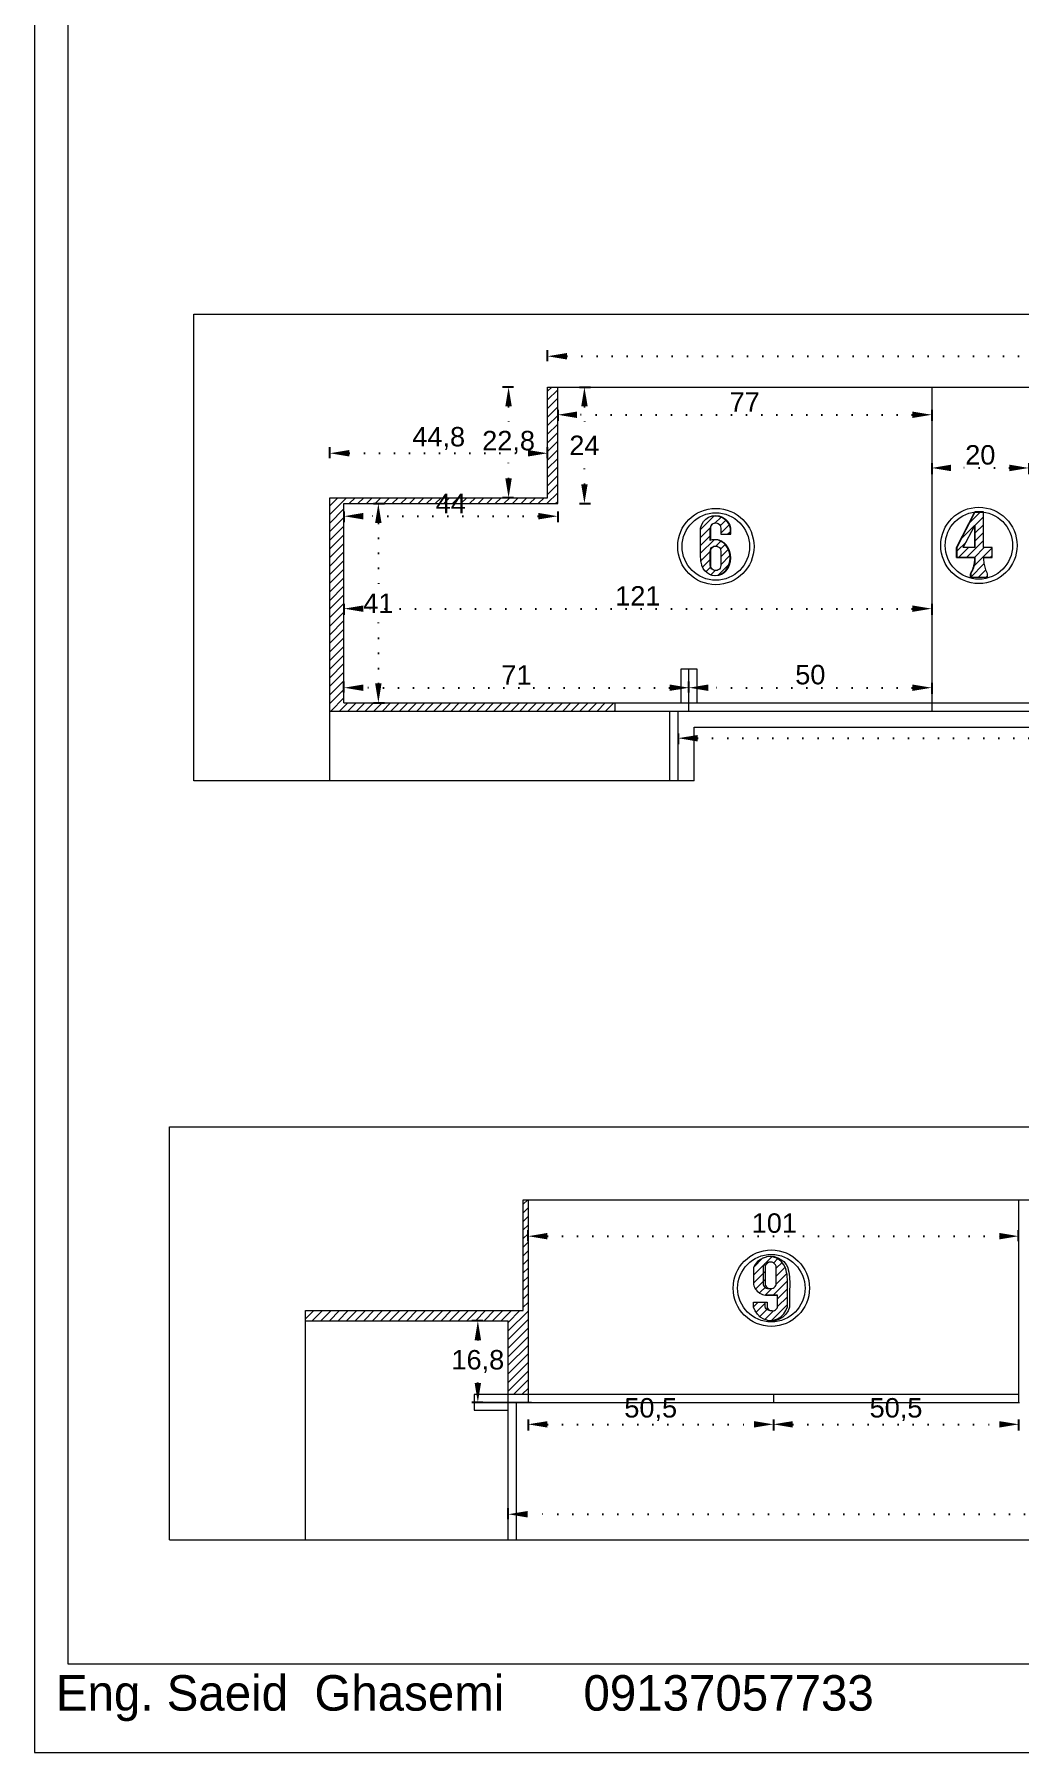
# Model space of a CAD drawing. Header units: inches. Extents: x 352 to 11605, y -941 to 2503.
# Drawn here: x 7578.9 to 7781.8, y 1293.2 to 1646.8 of the extents above; entities that cross this region are included whole.
import ezdxf

# ---------------------------------------------------------------- set-up
doc = ezdxf.new("R2010")
doc.units = ezdxf.units.IN
doc.header["$MEASUREMENT"] = 0
doc.linetypes.add('ACAD_ISO07W100', pattern=[3, 0, -3])
doc.styles.get("Standard").update_dxf_attribs({"font": 'arial.ttf'})
doc.dimstyles.new('ISO-25', dxfattribs={"dimtxt": 4, "dimasz": 4, "dimexe": 1.25, "dimexo": 0.625, "dimtad": 1, "dimtih": 1, "dimtoh": 1, "dimdec": 1, "dimtxsty": 'Standard', "dimcen": 2.5, "dimadec": 0, "dimazin": 0, "dimtfac": 1, "dimtdec": 1, "dimtmove": 0, "dimatfit": 3, "dimfxl": 1, "dimfxlon": 1, "dimarcsym": 0})

# ---------------------------------------------------------------- blocks, each defined once
blk = doc.blocks.new('*D191')
at = {"color": 0, "lineweight": -2, "transparency": 16777216}
for p, q in [((7639.76, 1559.6), (7639.76, 1561.85)), ((7684.56, 1559.6), (7684.56, 1561.85))]:
    blk.add_line(p, q, dxfattribs=at)
at = {"color": 0, "linetype": 'ACAD_ISO07W100', "lineweight": -2, "transparency": 16777216}
blk.add_line((7643.76, 1560.6), (7680.56, 1560.6), dxfattribs=at)
at = {"color": 0, "transparency": 16777216}
for points in [[(7643.76, 1561.26), (7643.76, 1559.93), (7639.76, 1560.6)], [(7680.56, 1561.26), (7680.56, 1559.93), (7684.56, 1560.6)]]:
    blk.add_solid(points, dxfattribs=at)
at = {"layer": 'Defpoints', "color": 0, "transparency": 16777216}
for p in [(7684.56, 1560.6), (7639.76, 1551.43), (7684.56, 1551.43)]:
    blk.add_point(p, dxfattribs=at)
at = {"color": 0, "lineweight": 20, "transparency": 16777216, "insert": (7662.16, 1563.63), "char_height": 4, "attachment_point": 5}
blk.add_mtext('44,8', dxfattribs=at)
blk = doc.blocks.new('*D192')
at = {"color": 0, "lineweight": -2, "transparency": 16777216}
for p, q in [((7677.55, 1574.23), (7675.3, 1574.23)), ((7677.55, 1551.43), (7675.3, 1551.43))]:
    blk.add_line(p, q, dxfattribs=at)
at = {"color": 0, "linetype": 'ACAD_ISO07W100', "lineweight": -2, "transparency": 16777216}
for p, q in [((7676.55, 1570.23), (7676.55, 1565.86)), ((7676.55, 1555.43), (7676.55, 1559.8))]:
    blk.add_line(p, q, dxfattribs=at)
at = {"color": 0, "transparency": 16777216}
for points in [[(7675.88, 1570.23), (7677.21, 1570.23), (7676.55, 1574.23)], [(7675.88, 1555.43), (7677.21, 1555.43), (7676.55, 1551.43)]]:
    blk.add_solid(points, dxfattribs=at)
at = {"layer": 'Defpoints', "color": 0, "transparency": 16777216}
for p in [(7676.55, 1574.23), (7684.56, 1574.23), (7684.56, 1551.43)]:
    blk.add_point(p, dxfattribs=at)
at = {"color": 0, "lineweight": 20, "transparency": 16777216, "insert": (7676.55, 1562.83), "char_height": 4, "attachment_point": 5}
blk.add_mtext('22,8', dxfattribs=at)
blk = doc.blocks.new('*D193')
at = {"color": 0, "lineweight": -2, "transparency": 16777216}
for p, q in [((7684.56, 1579.56), (7684.56, 1581.81)), ((7945.56, 1579.56), (7945.56, 1581.81))]:
    blk.add_line(p, q, dxfattribs=at)
at = {"color": 0, "linetype": 'ACAD_ISO07W100', "lineweight": -2, "transparency": 16777216}
blk.add_line((7688.56, 1580.56), (7941.56, 1580.56), dxfattribs=at)
at = {"color": 0, "transparency": 16777216}
for points in [[(7688.56, 1581.23), (7688.56, 1579.9), (7684.56, 1580.56)], [(7941.56, 1581.23), (7941.56, 1579.9), (7945.56, 1580.56)]]:
    blk.add_solid(points, dxfattribs=at)
at = {"layer": 'Defpoints', "color": 0, "transparency": 16777216}
for p in [(7945.56, 1580.56), (7684.56, 1574.23), (7945.56, 1574.23)]:
    blk.add_point(p, dxfattribs=at)
at = {"color": 0, "lineweight": 20, "transparency": 16777216, "insert": (7816.86, 1583.23), "char_height": 4, "attachment_point": 5}
blk.add_mtext('261', dxfattribs=at)
blk = doc.blocks.new('*D200')
at = {"color": 0, "lineweight": -2, "transparency": 16777216}
for p, q in [((7711.46, 1502.95), (7711.46, 1500.7)), ((7948.16, 1502.95), (7948.16, 1500.7))]:
    blk.add_line(p, q, dxfattribs=at)
at = {"color": 0, "linetype": 'ACAD_ISO07W100', "lineweight": -2, "transparency": 16777216}
blk.add_line((7715.46, 1501.95), (7944.16, 1501.95), dxfattribs=at)
at = {"color": 0, "transparency": 16777216}
for points in [[(7715.46, 1502.61), (7715.46, 1501.28), (7711.46, 1501.95)], [(7944.16, 1502.61), (7944.16, 1501.28), (7948.16, 1501.95)]]:
    blk.add_solid(points, dxfattribs=at)
at = {"layer": 'Defpoints', "color": 0, "transparency": 16777216}
for p in [(7711.46, 1507.53), (7948.16, 1507.53), (7948.16, 1501.95)]:
    blk.add_point(p, dxfattribs=at)
at = {"color": 0, "lineweight": 20, "transparency": 16777216, "insert": (7829.81, 1504.97), "char_height": 4, "attachment_point": 5}
blk.add_mtext('236,7', dxfattribs=at)
blk = doc.blocks.new('*D201')
at = {"color": 0, "lineweight": -2, "transparency": 16777216}
for p, q in [((7713.68, 1511.34), (7713.68, 1513.59)), ((7763.66, 1513.34), (7763.66, 1511.09))]:
    blk.add_line(p, q, dxfattribs=at)
at = {"color": 0, "linetype": 'ACAD_ISO07W100', "lineweight": -2, "transparency": 16777216}
blk.add_line((7759.66, 1512.34), (7717.68, 1512.34), dxfattribs=at)
at = {"color": 0, "transparency": 16777216}
for points in [[(7717.68, 1513.01), (7717.68, 1511.68), (7713.68, 1512.34)], [(7759.66, 1513.01), (7759.66, 1511.68), (7763.66, 1512.34)]]:
    blk.add_solid(points, dxfattribs=at)
at = {"layer": 'Defpoints', "color": 0, "transparency": 16777216}
for p in [(7763.66, 1574.23), (7713.68, 1512.34), (7713.68, 1509.23)]:
    blk.add_point(p, dxfattribs=at)
at = {"color": 0, "lineweight": 20, "transparency": 16777216, "insert": (7738.67, 1515.01), "char_height": 4, "attachment_point": 5}
blk.add_mtext('50', dxfattribs=at)
blk = doc.blocks.new('*D202')
at = {"color": 0, "lineweight": -2, "transparency": 16777216}
for p, q in [((7763.66, 1558.57), (7763.66, 1556.32)), ((7783.66, 1558.57), (7783.66, 1556.32))]:
    blk.add_line(p, q, dxfattribs=at)
at = {"color": 0, "linetype": 'ACAD_ISO07W100', "lineweight": -2, "transparency": 16777216}
blk.add_line((7779.66, 1557.57), (7767.66, 1557.57), dxfattribs=at)
at = {"color": 0, "transparency": 16777216}
for points in [[(7767.66, 1558.24), (7767.66, 1556.9), (7763.66, 1557.57)], [(7779.66, 1558.24), (7779.66, 1556.9), (7783.66, 1557.57)]]:
    blk.add_solid(points, dxfattribs=at)
at = {"layer": 'Defpoints', "color": 0, "transparency": 16777216}
for p in [(7763.66, 1574.23), (7783.66, 1574.23), (7763.66, 1557.57)]:
    blk.add_point(p, dxfattribs=at)
at = {"color": 0, "lineweight": 20, "transparency": 16777216, "insert": (7773.66, 1560.24), "char_height": 4, "attachment_point": 5}
blk.add_mtext('20', dxfattribs=at)
blk = doc.blocks.new('*D186')
at = {"color": 0, "lineweight": -2, "transparency": 16777216}
for p, q in [((7686.66, 1569.52), (7686.66, 1567.27)), ((7763.66, 1569.52), (7763.66, 1567.27))]:
    blk.add_line(p, q, dxfattribs=at)
at = {"color": 0, "linetype": 'ACAD_ISO07W100', "lineweight": -2, "transparency": 16777216}
blk.add_line((7759.66, 1568.52), (7690.66, 1568.52), dxfattribs=at)
at = {"color": 0, "transparency": 16777216}
for points in [[(7690.66, 1569.18), (7690.66, 1567.85), (7686.66, 1568.52)], [(7759.66, 1569.18), (7759.66, 1567.85), (7763.66, 1568.52)]]:
    blk.add_solid(points, dxfattribs=at)
at = {"layer": 'Defpoints', "color": 0, "transparency": 16777216}
for p in [(7686.66, 1574.23), (7763.66, 1574.23), (7686.66, 1568.52)]:
    blk.add_point(p, dxfattribs=at)
at = {"color": 0, "lineweight": 20, "transparency": 16777216, "insert": (7725.16, 1571.14), "char_height": 4, "attachment_point": 5}
blk.add_mtext('77', dxfattribs=at)
blk = doc.blocks.new('*D187')
at = {"color": 0, "lineweight": -2, "transparency": 16777216}
for p, q in [((7691.16, 1574.23), (7693.41, 1574.23)), ((7691.16, 1550.23), (7693.41, 1550.23))]:
    blk.add_line(p, q, dxfattribs=at)
at = {"color": 0, "linetype": 'ACAD_ISO07W100', "lineweight": -2, "transparency": 16777216}
for p, q in [((7692.16, 1570.23), (7692.16, 1564.87)), ((7692.16, 1554.23), (7692.16, 1559.6))]:
    blk.add_line(p, q, dxfattribs=at)
at = {"color": 0, "transparency": 16777216}
for points in [[(7691.5, 1570.23), (7692.83, 1570.23), (7692.16, 1574.23)], [(7691.5, 1554.23), (7692.83, 1554.23), (7692.16, 1550.23)]]:
    blk.add_solid(points, dxfattribs=at)
at = {"layer": 'Defpoints', "color": 0, "transparency": 16777216}
for p in [(7686.56, 1574.23), (7686.56, 1550.23), (7692.16, 1550.23)]:
    blk.add_point(p, dxfattribs=at)
at = {"color": 0, "lineweight": 20, "transparency": 16777216, "insert": (7692.16, 1562.23), "char_height": 4, "attachment_point": 5}
blk.add_mtext('24', dxfattribs=at)
blk = doc.blocks.new('*D188')
at = {"color": 0, "lineweight": -2, "transparency": 16777216}
for p, q in [((7642.66, 1548.64), (7642.66, 1546.39)), ((7686.66, 1548.64), (7686.66, 1546.39))]:
    blk.add_line(p, q, dxfattribs=at)
at = {"color": 0, "linetype": 'ACAD_ISO07W100', "lineweight": -2, "transparency": 16777216}
blk.add_line((7682.66, 1547.64), (7646.66, 1547.64), dxfattribs=at)
at = {"color": 0, "transparency": 16777216}
for points in [[(7646.66, 1548.31), (7646.66, 1546.97), (7642.66, 1547.64)], [(7682.66, 1548.31), (7682.66, 1546.97), (7686.66, 1547.64)]]:
    blk.add_solid(points, dxfattribs=at)
at = {"layer": 'Defpoints', "color": 0, "transparency": 16777216}
for p in [(7642.66, 1550.23), (7686.66, 1550.23), (7642.66, 1547.64)]:
    blk.add_point(p, dxfattribs=at)
at = {"color": 0, "lineweight": 20, "transparency": 16777216, "insert": (7664.66, 1550.26), "char_height": 4, "attachment_point": 5}
blk.add_mtext('44', dxfattribs=at)
blk = doc.blocks.new('*D189')
at = {"color": 0, "lineweight": -2, "transparency": 16777216}
for p, q in [((7648.74, 1550.23), (7650.99, 1550.23)), ((7648.74, 1509.23), (7650.99, 1509.23))]:
    blk.add_line(p, q, dxfattribs=at)
at = {"color": 0, "linetype": 'ACAD_ISO07W100', "lineweight": -2, "transparency": 16777216}
for p, q in [((7649.74, 1546.23), (7649.74, 1532.37)), ((7649.74, 1513.23), (7649.74, 1527.1))]:
    blk.add_line(p, q, dxfattribs=at)
at = {"color": 0, "transparency": 16777216}
for points in [[(7649.07, 1546.23), (7650.4, 1546.23), (7649.74, 1550.23)], [(7649.07, 1513.23), (7650.4, 1513.23), (7649.74, 1509.23)]]:
    blk.add_solid(points, dxfattribs=at)
at = {"layer": 'Defpoints', "color": 0, "transparency": 16777216}
for p in [(7642.66, 1550.23), (7642.66, 1509.23), (7649.74, 1509.23)]:
    blk.add_point(p, dxfattribs=at)
at = {"color": 0, "lineweight": 20, "transparency": 16777216, "insert": (7649.74, 1529.73), "char_height": 4, "attachment_point": 5}
blk.add_mtext('41', dxfattribs=at)
blk = doc.blocks.new('*D194')
at = {"color": 0, "lineweight": -2, "transparency": 16777216}
for p, q in [((7642.66, 1529.61), (7642.66, 1527.36)), ((7763.66, 1529.61), (7763.66, 1527.36))]:
    blk.add_line(p, q, dxfattribs=at)
at = {"color": 0, "linetype": 'ACAD_ISO07W100', "lineweight": -2, "transparency": 16777216}
blk.add_line((7759.66, 1528.61), (7646.66, 1528.61), dxfattribs=at)
at = {"color": 0, "transparency": 16777216}
for points in [[(7646.66, 1529.28), (7646.66, 1527.94), (7642.66, 1528.61)], [(7759.66, 1529.28), (7759.66, 1527.94), (7763.66, 1528.61)]]:
    blk.add_solid(points, dxfattribs=at)
at = {"layer": 'Defpoints', "color": 0, "transparency": 16777216}
for p in [(7642.66, 1540.88), (7763.66, 1540.88), (7642.66, 1528.61)]:
    blk.add_point(p, dxfattribs=at)
at = {"color": 0, "lineweight": 20, "transparency": 16777216, "insert": (7703.16, 1531.24), "char_height": 4, "attachment_point": 5}
blk.add_mtext('121', dxfattribs=at)
blk = doc.blocks.new('*D195')
at = {"color": 0, "lineweight": -2, "transparency": 16777216}
for p, q in [((7642.66, 1511.34), (7642.66, 1513.59)), ((7713.68, 1511.34), (7713.68, 1513.59))]:
    blk.add_line(p, q, dxfattribs=at)
at = {"color": 0, "linetype": 'ACAD_ISO07W100', "lineweight": -2, "transparency": 16777216}
blk.add_line((7709.68, 1512.34), (7646.66, 1512.34), dxfattribs=at)
at = {"color": 0, "transparency": 16777216}
for points in [[(7646.66, 1513.01), (7646.66, 1511.68), (7642.66, 1512.34)], [(7709.68, 1513.01), (7709.68, 1511.68), (7713.68, 1512.34)]]:
    blk.add_solid(points, dxfattribs=at)
at = {"layer": 'Defpoints', "color": 0, "transparency": 16777216}
for p in [(7642.66, 1512.34), (7642.66, 1509.23), (7713.68, 1509.23)]:
    blk.add_point(p, dxfattribs=at)
at = {"color": 0, "lineweight": 20, "transparency": 16777216, "insert": (7678.17, 1514.98), "char_height": 4, "attachment_point": 5}
blk.add_mtext('71', dxfattribs=at)
blk = doc.blocks.new('*D299')
at = {"color": 0, "lineweight": -2, "transparency": 16777216}
for p, q in [((7680.56, 1398.46), (7680.56, 1400.71)), ((7781.56, 1398.46), (7781.56, 1400.71))]:
    blk.add_line(p, q, dxfattribs=at)
at = {"color": 0, "linetype": 'ACAD_ISO07W100', "lineweight": -2, "transparency": 16777216}
blk.add_line((7684.56, 1399.46), (7777.56, 1399.46), dxfattribs=at)
at = {"color": 0, "transparency": 16777216}
for points in [[(7684.56, 1400.13), (7684.56, 1398.8), (7680.56, 1399.46)], [(7777.56, 1400.13), (7777.56, 1398.8), (7781.56, 1399.46)]]:
    blk.add_solid(points, dxfattribs=at)
at = {"layer": 'Defpoints', "color": 0, "transparency": 16777216}
for p in [(7781.56, 1399.46), (7680.56, 1365.26), (7781.56, 1365.26)]:
    blk.add_point(p, dxfattribs=at)
at = {"color": 0, "lineweight": 20, "transparency": 16777216, "insert": (7731.26, 1402.13), "char_height": 4, "attachment_point": 5}
blk.add_mtext('101', dxfattribs=at)
blk = doc.blocks.new('*D300')
at = {"color": 0, "lineweight": -2, "transparency": 16777216}
for p, q in [((7680.56, 1361.74), (7680.56, 1359.49)), ((7731.06, 1361.74), (7731.06, 1359.49))]:
    blk.add_line(p, q, dxfattribs=at)
at = {"color": 0, "linetype": 'ACAD_ISO07W100', "lineweight": -2, "transparency": 16777216}
blk.add_line((7684.56, 1360.74), (7727.06, 1360.74), dxfattribs=at)
at = {"color": 0, "transparency": 16777216}
for points in [[(7684.56, 1361.4), (7684.56, 1360.07), (7680.56, 1360.74)], [(7727.06, 1361.4), (7727.06, 1360.07), (7731.06, 1360.74)]]:
    blk.add_solid(points, dxfattribs=at)
at = {"layer": 'Defpoints', "color": 0, "transparency": 16777216}
for p in [(7680.56, 1365.26), (7731.06, 1366.96), (7731.06, 1360.74)]:
    blk.add_point(p, dxfattribs=at)
at = {"color": 0, "lineweight": 20, "transparency": 16777216, "insert": (7705.81, 1363.77), "char_height": 4, "attachment_point": 5}
blk.add_mtext('50,5', dxfattribs=at)
blk = doc.blocks.new('*D301')
at = {"color": 0, "lineweight": -2, "transparency": 16777216}
for p, q in [((7731.06, 1361.74), (7731.06, 1359.49)), ((7781.56, 1361.74), (7781.56, 1359.49))]:
    blk.add_line(p, q, dxfattribs=at)
at = {"color": 0, "linetype": 'ACAD_ISO07W100', "lineweight": -2, "transparency": 16777216}
blk.add_line((7735.06, 1360.74), (7777.56, 1360.74), dxfattribs=at)
at = {"color": 0, "transparency": 16777216}
for points in [[(7735.06, 1361.4), (7735.06, 1360.07), (7731.06, 1360.74)], [(7777.56, 1361.4), (7777.56, 1360.07), (7781.56, 1360.74)]]:
    blk.add_solid(points, dxfattribs=at)
at = {"layer": 'Defpoints', "color": 0, "transparency": 16777216}
for p in [(7731.06, 1366.96), (7781.56, 1365.26), (7781.56, 1360.74)]:
    blk.add_point(p, dxfattribs=at)
at = {"color": 0, "lineweight": 20, "transparency": 16777216, "insert": (7756.31, 1363.77), "char_height": 4, "attachment_point": 5}
blk.add_mtext('50,5', dxfattribs=at)
blk = doc.blocks.new('*D304')
at = {"color": 0, "lineweight": -2, "transparency": 16777216}
for p, q in [((7671.22, 1382.06), (7668.97, 1382.06)), ((7671.22, 1365.26), (7668.97, 1365.26))]:
    blk.add_line(p, q, dxfattribs=at)
at = {"color": 0, "linetype": 'ACAD_ISO07W100', "lineweight": -2, "transparency": 16777216}
for p, q in [((7670.22, 1378.06), (7670.22, 1376.69)), ((7670.22, 1369.26), (7670.22, 1370.63))]:
    blk.add_line(p, q, dxfattribs=at)
at = {"color": 0, "transparency": 16777216}
for points in [[(7669.56, 1378.06), (7670.89, 1378.06), (7670.22, 1382.06)], [(7669.56, 1369.26), (7670.89, 1369.26), (7670.22, 1365.26)]]:
    blk.add_solid(points, dxfattribs=at)
at = {"layer": 'Defpoints', "color": 0, "transparency": 16777216}
for p in [(7676.46, 1382.06), (7670.22, 1365.26), (7676.46, 1365.26)]:
    blk.add_point(p, dxfattribs=at)
at = {"color": 0, "lineweight": 20, "transparency": 16777216, "insert": (7670.22, 1373.66), "char_height": 4, "attachment_point": 5}
blk.add_mtext('16,8', dxfattribs=at)
blk = doc.blocks.new('*D490')
at = {"color": 0, "lineweight": -2, "transparency": 16777216}
for p, q in [((7676.46, 1341.24), (7676.46, 1343.49)), ((7944.86, 1341.24), (7944.86, 1343.49))]:
    blk.add_line(p, q, dxfattribs=at)
at = {"color": 0, "linetype": 'ACAD_ISO07W100', "lineweight": -2, "transparency": 16777216}
blk.add_line((7940.86, 1342.24), (7680.46, 1342.24), dxfattribs=at)
at = {"color": 0, "transparency": 16777216}
for points in [[(7680.46, 1342.9), (7680.46, 1341.57), (7676.46, 1342.24)], [(7940.86, 1342.9), (7940.86, 1341.57), (7944.86, 1342.24)]]:
    blk.add_solid(points, dxfattribs=at)
at = {"layer": 'Defpoints', "color": 0, "transparency": 16777216}
for p in [(7676.46, 1342.24), (7676.46, 1336.96), (7944.86, 1336.96)]:
    blk.add_point(p, dxfattribs=at)
at = {"color": 0, "lineweight": 20, "transparency": 16777216, "insert": (7810.66, 1345.27), "char_height": 4, "attachment_point": 5}
blk.add_mtext('268,4', dxfattribs=at)

msp = doc.modelspace()

# ---------------------------------------------------------------- hatches: boundary and pattern name
at = {"lineweight": 20}
h = msp.add_hatch(dxfattribs=at)
h.set_pattern_fill('ANSI31', color=256, scale=10)
h.set_pattern_definition([(45, (2522.9429, 871.8081), (-0.88388348, 0.88388348), [])])
h.paths.add_polyline_path([(7639.76, 1507.53), (7698.46, 1507.53), (7698.46, 1509.23), (7642.66, 1509.23), (7642.66, 1550.23), (7686.66, 1550.23), (7686.66, 1574.23), (7684.56, 1574.23), (7684.56, 1551.43), (7639.76, 1551.43)])
h = msp.add_hatch(dxfattribs=at)
h.set_pattern_fill('ANSI31', color=256, scale=9.218651)
h.set_pattern_definition([(45, (7059.3138, 2087.5439), (-0.8148213, 0.8148213), [])])
h.paths.add_polyline_path([(7721.19, 1541.74), (7721, 1541.95), (7720.78, 1542.15), (7720.55, 1542.32), (7720.3, 1542.47), (7720.04, 1542.59), (7719.77, 1542.68), (7719.48, 1542.75), (7719.2, 1542.79), (7718.91, 1542.8), (7718.71, 1542.79), (7718.45, 1542.75), (7718.17, 1542.68), (7718.05, 1542.67), (7718.05, 1545.18), (7718.09, 1545.44), (7718.19, 1545.69), (7718.35, 1545.9), (7718.57, 1546.07), (7718.81, 1546.17), (7718.94, 1546.21), (7719.21, 1546.25), (7719.48, 1546.21), (7719.73, 1546.11), (7719.94, 1545.95), (7720.11, 1545.73), (7720.21, 1545.48), (7720.25, 1545.21), (7720.25, 1543.92), (7722.15, 1543.92), (7722.15, 1545.18), (7721.93, 1545.87), (7721.57, 1546.49), (7721.07, 1547.01), (7720.47, 1547.41), (7719.79, 1547.65), (7719.08, 1547.73), (7719.07, 1547.73), (7718.35, 1547.65), (7717.74, 1547.43), (7717.18, 1547.06), (7716.68, 1546.54), (7716.31, 1545.91), (7716.09, 1545.21), (7716.09, 1539.18), (7716.1, 1538.92), (7716.12, 1538.66), (7716.15, 1538.4), (7716.18, 1538.15), (7716.24, 1537.9), (7716.3, 1537.64), (7716.34, 1537.49), (7716.59, 1536.91), (7716.95, 1536.4), (7717.41, 1535.97), (7717.87, 1535.7), (7718.42, 1535.52), (7719.04, 1535.45), (7719.66, 1535.52), (7720.25, 1535.71), (7720.78, 1536.03), (7720.95, 1536.18), (7721.19, 1536.43), (7721.6, 1537.03), (7721.9, 1537.68), (7722.09, 1538.37), (7722.15, 1539.09), (7722.09, 1539.8), (7721.9, 1540.49), (7721.6, 1541.15)])
h.paths.add_polyline_path([(7718.09, 1540.72), (7718.19, 1540.97), (7718.35, 1541.18), (7718.57, 1541.34), (7718.81, 1541.45), (7719.08, 1541.48), (7719.21, 1541.48), (7719.48, 1541.44), (7719.73, 1541.34), (7719.94, 1541.17), (7720.11, 1540.96), (7720.21, 1540.71), (7720.25, 1540.44), (7720.25, 1537.49), (7720.21, 1537.22), (7720.11, 1536.97), (7719.94, 1536.76), (7719.73, 1536.59), (7719.48, 1536.49), (7719.21, 1536.45), (7718.94, 1536.49), (7718.81, 1536.54), (7718.69, 1536.59), (7718.57, 1536.64), (7718.35, 1536.8), (7718.19, 1537.02), (7718.09, 1537.26), (7718.05, 1537.53), (7718.05, 1540.45)], flags=16)
h = msp.add_hatch(dxfattribs=at)
h.set_pattern_fill('ANSI31', color=256, scale=9.218651)
h.set_pattern_definition([(45, (7078.6515, 2087.1333), (-0.8148213, 0.8148213), [])])
h.paths.add_polyline_path([(7774.31, 1548.46), (7772.57, 1548.46), (7768.83, 1541.18), (7768.83, 1539.14), (7772.57, 1539.14), (7772.57, 1538.84), (7772.56, 1538.57), (7772.54, 1538.31), (7772.51, 1538.05), (7772.47, 1537.8), (7772.41, 1537.54), (7772.34, 1537.29), (7772.26, 1537.04), (7772.17, 1536.8), (7772.07, 1536.56), (7771.95, 1536.32), (7771.82, 1536.09), (7771.68, 1535.87), (7771.68, 1535.08), (7775.11, 1535.08), (7775.11, 1535.81), (7774.98, 1536.07), (7774.87, 1536.33), (7774.76, 1536.6), (7774.67, 1536.87), (7774.59, 1537.14), (7774.51, 1537.42), (7774.45, 1537.69), (7774.4, 1537.98), (7774.36, 1538.26), (7774.33, 1538.54), (7774.32, 1538.83), (7774.31, 1539.14), (7776.1, 1539.14), (7776.1, 1541.18), (7774.31, 1541.18)])
h.paths.add_polyline_path([(7772.52, 1545.75), (7772.57, 1545.71), (7772.57, 1541.18), (7772.52, 1541.18), (7770.14, 1541.18)], flags=16)
h = msp.add_hatch(dxfattribs=at)
h.set_pattern_fill('ANSI31', color=256, scale=10)
h.set_pattern_definition([(45, (2015.9359, 704.5367), (-0.88388348, 0.88388348), [])])
h.paths.add_polyline_path([(7676.46, 1366.96), (7680.56, 1366.96), (7680.56, 1406.96), (7679.56, 1406.96), (7679.56, 1384.16), (7634.76, 1384.16), (7634.76, 1382.06), (7676.46, 1382.06)])
h.paths.add_polyline_path([(7678.46, 1370.55), (7678.46, 1376.73)], flags=16)
h = msp.add_hatch(dxfattribs=at)
h.set_pattern_fill('ANSI31', color=256, scale=9.218651)
h.set_pattern_definition([(45, (7125.9271, 1934.394), (-0.8148213, 0.8148213), [])])
h.paths.add_polyline_path([(7733.96, 1388.69), (7733.97, 1388.86), (7733.98, 1389.29), (7733.99, 1389.72), (7733.98, 1390.15), (7733.96, 1390.58), (7733.92, 1391.08), (7733.87, 1391.56), (7733.79, 1392.02), (7733.7, 1392.49), (7733.58, 1392.95), (7733.23, 1393.6), (7732.76, 1394.17), (7732.19, 1394.64), (7731.54, 1394.98), (7730.83, 1395.2), (7730.09, 1395.27), (7729.65, 1395.23), (7729.05, 1395.04), (7728.39, 1394.69), (7727.81, 1394.22), (7727.34, 1393.64), (7726.98, 1392.99), (7726.98, 1389.55), (7727.07, 1389.24), (7727.19, 1388.95), (7727.34, 1388.66), (7727.53, 1388.4), (7727.74, 1388.16), (7727.98, 1387.94), (7728.24, 1387.76), (7728.52, 1387.6), (7728.81, 1387.48), (7729.12, 1387.39), (7729.44, 1387.33), (7729.49, 1387.33), (7731.49, 1387.33), (7731.91, 1387.31), (7731.91, 1384.87), (7731.81, 1384.65), (7731.67, 1384.46), (7731.5, 1384.3), (7731.29, 1384.19), (7731.07, 1384.11), (7730.83, 1384.09), (7730.6, 1384.11), (7730.19, 1384.16), (7729.96, 1384.23), (7729.76, 1384.35), (7729.59, 1384.5), (7729.45, 1384.69), (7729.35, 1384.91), (7729.35, 1385.85), (7726.98, 1385.85), (7726.98, 1384.87), (7727.29, 1384.09), (7727.76, 1383.4), (7728.36, 1382.82), (7729.08, 1382.39), (7729.77, 1382.16), (7730.29, 1382.1), (7731.11, 1382.19), (7731.89, 1382.45), (7732.6, 1382.88), (7733.2, 1383.45), (7733.66, 1384.14), (7733.96, 1384.91)])
h.paths.add_polyline_path([(7731.42, 1389.1), (7731.23, 1388.93), (7731.01, 1388.79), (7730.76, 1388.71), (7730.5, 1388.68), (7730.25, 1388.71), (7730, 1388.79), (7729.78, 1388.93), (7729.59, 1389.1), (7729.45, 1389.31), (7729.35, 1389.55), (7729.35, 1392.99), (7729.39, 1393.29), (7729.5, 1393.56), (7729.69, 1393.8), (7729.93, 1393.99), (7730.2, 1394.1), (7730.5, 1394.14), (7730.8, 1394.1), (7731.08, 1393.99), (7731.32, 1393.8), (7731.5, 1393.56), (7731.62, 1393.29), (7731.66, 1392.99), (7731.66, 1389.55), (7731.56, 1389.31)], flags=16)

# ---------------------------------------------------------------- linework, layer by layer
for p, q in [((7611.76, 1589.23), (7930.56, 1589.23)), ((7611.76, 1493.17), (7611.76, 1589.23)), ((7684.56, 1551.43), (7684.56, 1574.23)), ((7684.56, 1574.23), (7949.86, 1574.23)), ((7686.66, 1550.23), (7686.66, 1574.23)), ((7763.66, 1574.23), (7763.66, 1507.53)), ((7639.76, 1493.17), (7639.76, 1551.43)), ((7639.76, 1551.43), (7684.56, 1551.43)), ((7642.66, 1509.23), (7642.66, 1550.23)), ((7642.66, 1550.23), (7686.66, 1550.23)), ((7718.94, 1546.21), (7719.21, 1546.25)), ((7772.52, 1541.18), (7772.52, 1545.75)), ((7772.57, 1548.46), (7774.31, 1548.46)), ((7712.08, 1509.23), (7712.08, 1516.23)), ((7712.08, 1516.23), (7715.28, 1516.23)), ((7713.68, 1509.23), (7713.68, 1516.23)), ((7715.28, 1516.23), (7715.28, 1509.23)), ((7639.76, 1507.53), (7949.86, 1507.53)), ((7642.66, 1509.23), (7948.16, 1509.23)), ((7698.46, 1507.53), (7698.46, 1509.23)), ((7709.76, 1493.17), (7709.76, 1507.53)), ((7711.46, 1493.17), (7711.46, 1507.53)), ((7711.46, 1507.53), (7713.46, 1507.53)), ((7713.68, 1507.53), (7713.68, 1509.23)), ((7714.76, 1493.17), (7714.76, 1504.23)), ((7714.76, 1504.23), (7949.86, 1504.23)), ((7714.76, 1493.17), (7611.76, 1493.17)), ((7606.76, 1421.96), (7925.56, 1421.96)), ((7606.76, 1336.96), (7606.76, 1421.96)), ((7679.56, 1384.16), (7679.56, 1406.96)), ((7679.56, 1406.96), (7944.86, 1406.96)), ((7680.56, 1406.96), (7680.56, 1365.26)), ((7781.56, 1406.96), (7781.56, 1365.26)), ((7634.76, 1336.96), (7634.76, 1384.16)), ((7634.76, 1384.16), (7679.56, 1384.16)), ((7634.76, 1382.06), (7676.46, 1382.06)), ((7676.46, 1336.96), (7676.46, 1382.06)), ((7676.46, 1366.86), (7669.46, 1366.86)), ((7669.46, 1366.86), (7669.46, 1365.26)), ((7676.46, 1365.26), (7669.46, 1365.26)), ((7669.46, 1365.26), (7669.46, 1363.66)), ((7669.46, 1365.26), (7676.46, 1365.26)), ((7676.46, 1366.96), (7781.56, 1366.96)), ((7676.46, 1365.26), (7781.76, 1365.26)), ((7681.26, 1365.26), (7676.46, 1365.26)), ((7678.16, 1336.96), (7678.16, 1365.26)), ((7731.06, 1366.96), (7731.06, 1365.26)), ((7669.46, 1363.66), (7676.46, 1363.66)), ((7606.76, 1336.96), (7944.86, 1336.96))]:
    msp.add_line(p, q, dxfattribs=at)
for points in [[(7578.92, 2000.44), (7578.92, 1293.17), (8079.01, 1293.17), (8079.01, 2000.44)], [(7585.83, 1993.53), (7585.83, 1311.46), (8072.1, 1311.46), (8072.1, 1993.53)], [(7718.17, 1545.21), (7718.21, 1545.48), (7718.31, 1545.73), (7718.48, 1545.95), (7718.69, 1546.11), (7718.94, 1546.21), (7718.81, 1546.17), (7718.57, 1546.07), (7718.35, 1545.9), (7718.19, 1545.69), (7718.09, 1545.44), (7718.05, 1545.18)], [(7770.14, 1541.18), (7772.52, 1545.75), (7772.57, 1545.71), (7772.57, 1541.18), (7772.52, 1541.18)], [(7719.94, 1536.76), (7719.73, 1536.59), (7719.48, 1536.49), (7719.21, 1536.45), (7718.94, 1536.49), (7718.81, 1536.54), (7718.69, 1536.59), (7718.57, 1536.64), (7718.35, 1536.8), (7718.19, 1537.02), (7718.09, 1537.26), (7718.05, 1537.53), (7718.05, 1540.45), (7718.09, 1540.72), (7718.19, 1540.97), (7718.35, 1541.18), (7718.57, 1541.34), (7718.81, 1541.45), (7719.08, 1541.48), (7719.21, 1541.48), (7719.48, 1541.44), (7719.73, 1541.34), (7719.94, 1541.17), (7720.11, 1540.96), (7720.21, 1540.71), (7720.25, 1540.44), (7720.25, 1537.49), (7720.21, 1537.22), (7720.11, 1536.97)], [(7730.83, 1382.03), (7730.83, 1382.05), (7730.7, 1382.03)]]:
    msp.add_lwpolyline(points, close=True, dxfattribs=at)
for points in [[(7716.24, 1537.9), (7716.18, 1538.15), (7716.15, 1538.4), (7716.12, 1538.66), (7716.1, 1538.92), (7716.09, 1539.18), (7716.09, 1545.21), (7716.31, 1545.91), (7716.68, 1546.54), (7717.18, 1547.06), (7717.74, 1547.43), (7717.79, 1547.46), (7718.48, 1547.71), (7719.2, 1547.79), (7719.21, 1547.79), (7719.92, 1547.71), (7720.61, 1547.46), (7721.22, 1547.06)], [(7717.74, 1547.43), (7718.35, 1547.65), (7719.07, 1547.73), (7719.08, 1547.73), (7719.79, 1547.65), (7720.47, 1547.41), (7721.07, 1547.01), (7721.57, 1546.49), (7721.93, 1545.87), (7722.15, 1545.18), (7722.15, 1543.92)], [(7719.21, 1546.25), (7719.48, 1546.21), (7719.73, 1546.11), (7719.94, 1545.95), (7720.11, 1545.73), (7720.21, 1545.48), (7720.25, 1545.21), (7720.25, 1543.92), (7722.15, 1543.92), (7722.31, 1543.92), (7722.31, 1545.21), (7722.09, 1545.91), (7721.72, 1546.54), (7721.22, 1547.06)], [(7768.75, 1539.11), (7768.75, 1541.18), (7772.52, 1548.53)], [(7774.31, 1539.11), (7776.1, 1539.11), (7776.1, 1539.14), (7776.1, 1541.18), (7774.31, 1541.18), (7774.31, 1548.46), (7774.31, 1548.53), (7772.52, 1548.53), (7772.57, 1548.46), (7768.83, 1541.18), (7768.83, 1539.14)], [(7717.87, 1535.7), (7718.42, 1535.52), (7719.04, 1535.45), (7719.66, 1535.52), (7720.25, 1535.71), (7720.78, 1536.03), (7720.95, 1536.18), (7721.19, 1536.43), (7721.6, 1537.03), (7721.9, 1537.68), (7722.09, 1538.37), (7722.15, 1539.09), (7722.09, 1539.8), (7721.9, 1540.49), (7721.6, 1541.15), (7721.19, 1541.74), (7721, 1541.95), (7720.78, 1542.15), (7720.55, 1542.32), (7720.3, 1542.47), (7720.04, 1542.59), (7719.77, 1542.68), (7719.48, 1542.75), (7719.2, 1542.79), (7718.91, 1542.8), (7718.71, 1542.79)], [(7718.17, 1542.68), (7718.05, 1542.67), (7718.05, 1545.18)], [(7721.09, 1536.13), (7721.34, 1536.38), (7721.76, 1536.98), (7722.06, 1537.64), (7722.24, 1538.34), (7722.31, 1539.06), (7722.24, 1539.78), (7722.06, 1540.48), (7721.76, 1541.14), (7721.34, 1541.74), (7721.15, 1541.95), (7720.93, 1542.15), (7720.69, 1542.32), (7720.44, 1542.47), (7720.18, 1542.6), (7719.9, 1542.69), (7719.62, 1542.76), (7719.33, 1542.8), (7719.04, 1542.81), (7718.74, 1542.8), (7718.71, 1542.79), (7718.45, 1542.75), (7718.17, 1542.68), (7718.17, 1545.21)], [(7718.69, 1536.59), (7718.48, 1536.76), (7718.31, 1536.97), (7718.21, 1537.22), (7718.17, 1537.49), (7718.17, 1540.44), (7718.21, 1540.71), (7718.31, 1540.96), (7718.48, 1541.17), (7718.69, 1541.34), (7718.94, 1541.44), (7719.21, 1541.48)], [(7772.52, 1539.11), (7768.75, 1539.11), (7768.83, 1539.14), (7772.57, 1539.14)], [(7776.1, 1539.14), (7774.34, 1539.14), (7774.31, 1539.11), (7774.32, 1538.83), (7774.33, 1538.54), (7774.36, 1538.26), (7774.4, 1537.98), (7774.45, 1537.69), (7774.51, 1537.42), (7774.59, 1537.14), (7774.67, 1536.87), (7774.76, 1536.6), (7774.87, 1536.33), (7774.98, 1536.07), (7775.11, 1535.81), (7775.11, 1535.08), (7775.11, 1535.02), (7771.63, 1535.02), (7771.63, 1535.81), (7771.77, 1536.03), (7771.9, 1536.27), (7772.01, 1536.5), (7772.12, 1536.74), (7772.21, 1536.99), (7772.3, 1537.24), (7772.36, 1537.5), (7772.42, 1537.76), (7772.47, 1538.02), (7772.5, 1538.28), (7772.52, 1538.54), (7772.52, 1538.81)], [(7772.52, 1538.81), (7772.52, 1539.11), (7772.57, 1539.14), (7772.57, 1538.84), (7772.56, 1538.57), (7772.54, 1538.31), (7772.51, 1538.05), (7772.47, 1537.8), (7772.41, 1537.54), (7772.34, 1537.29), (7772.26, 1537.04), (7772.17, 1536.8), (7772.07, 1536.56), (7771.95, 1536.32), (7771.82, 1536.09), (7771.68, 1535.87), (7771.68, 1535.08)], [(7721.09, 1536.13), (7720.93, 1535.97), (7720.39, 1535.65), (7719.79, 1535.46), (7719.17, 1535.39), (7718.54, 1535.46), (7717.95, 1535.65), (7717.87, 1535.7), (7717.41, 1535.97), (7716.95, 1536.4), (7716.59, 1536.91), (7716.34, 1537.49), (7716.3, 1537.64), (7716.24, 1537.9)], [(7771.63, 1535.02), (7771.68, 1535.08), (7775.11, 1535.08)], [(7729.05, 1395.04), (7728.39, 1394.69), (7727.81, 1394.22), (7727.34, 1393.64), (7726.98, 1392.99), (7726.98, 1389.55), (7727.07, 1389.24), (7727.19, 1388.95), (7727.34, 1388.66), (7727.53, 1388.4), (7727.74, 1388.16), (7727.98, 1387.94), (7728.24, 1387.76), (7728.52, 1387.6), (7728.81, 1387.48), (7729.12, 1387.39), (7729.44, 1387.33), (7729.49, 1387.33), (7729.76, 1387.31), (7731.91, 1387.31)], [(7730.09, 1394.09), (7729.8, 1394.05), (7729.52, 1393.94), (7729.28, 1393.75), (7729.1, 1393.52), (7728.99, 1393.24), (7728.95, 1392.95), (7728.95, 1389.55), (7729.05, 1389.31), (7729.19, 1389.1), (7729.38, 1388.92), (7729.6, 1388.79), (7729.84, 1388.71), (7730.09, 1388.69), (7730.5, 1388.68), (7730.76, 1388.71), (7731.01, 1388.79), (7731.23, 1388.93), (7731.42, 1389.1), (7731.56, 1389.31), (7731.66, 1389.55), (7731.66, 1392.99)], [(7729.05, 1395.04), (7729.65, 1395.23), (7729.76, 1395.26), (7730.5, 1395.33), (7731.25, 1395.26), (7731.96, 1395.04), (7732.62, 1394.69), (7733.2, 1394.22), (7733.67, 1393.64), (7734.02, 1392.99), (7734.14, 1392.52), (7734.24, 1392.05), (7734.32, 1391.58), (7734.37, 1391.11), (7734.41, 1390.6), (7734.43, 1390.16), (7734.44, 1389.73), (7734.43, 1389.29), (7734.42, 1388.86), (7734.41, 1388.68), (7734.41, 1384.87), (7734.1, 1384.09), (7733.64, 1383.4), (7733.03, 1382.82), (7732.32, 1382.39), (7731.53, 1382.12), (7730.83, 1382.05)], [(7731.66, 1392.99), (7731.62, 1393.29), (7731.5, 1393.56), (7731.32, 1393.8), (7731.08, 1393.99), (7730.8, 1394.1), (7730.5, 1394.14), (7730.2, 1394.1), (7729.93, 1393.99), (7729.69, 1393.8), (7729.5, 1393.56), (7729.39, 1393.29), (7729.35, 1392.99), (7729.35, 1389.55), (7729.45, 1389.31), (7729.59, 1389.1), (7729.78, 1388.93), (7730, 1388.79), (7730.25, 1388.71), (7730.5, 1388.68)], [(7729.77, 1382.16), (7730.29, 1382.1), (7731.11, 1382.19), (7731.89, 1382.45), (7732.6, 1382.88), (7733.2, 1383.45), (7733.66, 1384.14), (7733.96, 1384.91), (7733.96, 1388.69), (7733.97, 1388.86), (7733.98, 1389.29), (7733.99, 1389.72), (7733.98, 1390.15), (7733.96, 1390.58), (7733.92, 1391.08), (7733.87, 1391.56), (7733.79, 1392.02), (7733.7, 1392.49), (7733.58, 1392.95), (7733.23, 1393.6), (7732.76, 1394.17), (7732.19, 1394.64), (7731.54, 1394.98), (7730.83, 1395.2), (7730.09, 1395.27), (7729.65, 1395.23)], [(7730.83, 1384.09), (7731.07, 1384.11), (7731.29, 1384.19), (7731.5, 1384.3), (7731.67, 1384.46), (7731.81, 1384.65), (7731.91, 1384.87), (7731.91, 1387.31), (7731.49, 1387.33), (7729.49, 1387.33)], [(7730.7, 1382.03), (7729.87, 1382.12), (7729.77, 1382.16), (7729.08, 1382.39), (7728.36, 1382.82), (7727.76, 1383.4), (7727.29, 1384.09), (7726.98, 1384.87), (7726.98, 1385.85), (7729.35, 1385.85), (7729.76, 1385.85), (7729.76, 1384.87), (7729.85, 1384.65), (7729.99, 1384.46), (7730.17, 1384.3), (7730.37, 1384.19), (7730.6, 1384.11)], [(7730.83, 1384.09), (7730.6, 1384.11), (7730.19, 1384.16), (7729.96, 1384.23), (7729.76, 1384.35), (7729.59, 1384.5), (7729.45, 1384.69), (7729.35, 1384.91), (7729.35, 1385.85)]]:
    msp.add_lwpolyline(points, dxfattribs=at)
for centre, radius in [((7719.22, 1541.4), 7.86), ((7773.37, 1541.62), 7.86), ((7719.22, 1541.4), 6.94), ((7773.37, 1541.62), 6.94), ((7730.64, 1388.76), 7.86), ((7730.64, 1388.76), 6.94)]:
    msp.add_circle(centre, radius, dxfattribs=at)

# ---------------------------------------------------------------- texts
at = {"lineweight": 20, "insert": (7554.13, 1309.12), "char_height": 7.306, "attachment_point": 1}
msp.add_mtext_dynamic_manual_height_columns('{\\fPlantagenet Cherokee|b0|i0|c0|p18;^IEng. Saeid  Ghasemi      09137057733}', width=322.7126, gutter_width=36.09, heights=[0], dxfattribs=at)

# ---------------------------------------------------------------- dimensions: what is measured, and where the dimension line sits
at = {"lineweight": 20}
for base, p1, p2, picture, middle in [((7945.56, 1580.56), (7684.56, 1574.23), (7945.56, 1574.23), '*D193', (7816.86, 1580.56)), ((7713.68, 1512.34), (7763.66, 1574.23), (7713.68, 1509.23), '*D201', (7738.67, 1512.34)), ((7642.66, 1528.61), (7763.66, 1540.88), (7642.66, 1540.88), '*D194', (7703.16, 1528.61)), ((7781.56, 1399.46), (7680.56, 1365.26), (7781.56, 1365.26), '*D299', (7731.26, 1399.46))]:
    dim = msp.add_linear_dim(base=base, p1=p1, p2=p2, dimstyle='ISO-25', dxfattribs=at)
    dim.commit()
    dim.dimension.update_dxf_attribs({"geometry": picture, "text_midpoint": middle, "dimtype": 160})
for base, p1, p2, angle, picture, middle in [((7676.55, 1574.23), (7684.56, 1551.43), (7684.56, 1574.23), 270, '*D192', (7676.55, 1562.83)), ((7692.16, 1550.23), (7686.56, 1574.23), (7686.56, 1550.23), 90, '*D187', (7692.16, 1562.23))]:
    dim = msp.add_linear_dim(base=base, p1=p1, p2=p2, angle=angle, dimstyle='ISO-25', dxfattribs=at)
    dim.commit()
    dim.dimension.update_dxf_attribs({"geometry": picture, "text_midpoint": middle})
for base, p1, p2, picture, middle in [((7686.66, 1568.52), (7763.66, 1574.23), (7686.66, 1574.23), '*D186', (7725.16, 1571.14)), ((7763.66, 1557.57), (7783.66, 1574.23), (7763.66, 1574.23), '*D202', (7773.66, 1560.24)), ((7684.56, 1560.6), (7639.76, 1551.43), (7684.56, 1551.43), '*D191', (7662.16, 1563.63)), ((7642.66, 1547.64), (7686.66, 1550.23), (7642.66, 1550.23), '*D188', (7664.66, 1550.26)), ((7642.66, 1512.34), (7713.68, 1509.23), (7642.66, 1509.23), '*D195', (7678.17, 1514.98)), ((7948.16, 1501.95), (7711.46, 1507.53), (7948.16, 1507.53), '*D200', (7829.81, 1504.97)), ((7731.06, 1360.74), (7680.56, 1365.26), (7731.06, 1366.96), '*D300', (7705.81, 1363.77)), ((7781.56, 1360.74), (7731.06, 1366.96), (7781.56, 1365.26), '*D301', (7756.31, 1363.77)), ((7676.46, 1342.24), (7944.86, 1336.96), (7676.46, 1336.96), '*D490', (7810.66, 1345.27))]:
    dim = msp.add_linear_dim(base=base, p1=p1, p2=p2, dimstyle='ISO-25', dxfattribs=at)
    dim.commit()
    dim.dimension.update_dxf_attribs({"geometry": picture, "text_midpoint": middle})
for base, p1, p2, picture, middle in [((7649.74, 1509.23), (7642.66, 1550.23), (7642.66, 1509.23), '*D189', (7649.74, 1529.73)), ((7670.22, 1365.26), (7676.46, 1382.06), (7676.46, 1365.26), '*D304', (7670.22, 1373.66))]:
    dim = msp.add_linear_dim(base=base, p1=p1, p2=p2, angle=90, dimstyle='ISO-25', dxfattribs=at)
    dim.commit()
    dim.dimension.update_dxf_attribs({"geometry": picture, "text_midpoint": middle, "dimtype": 160})

doc.saveas('drawing.dxf')
